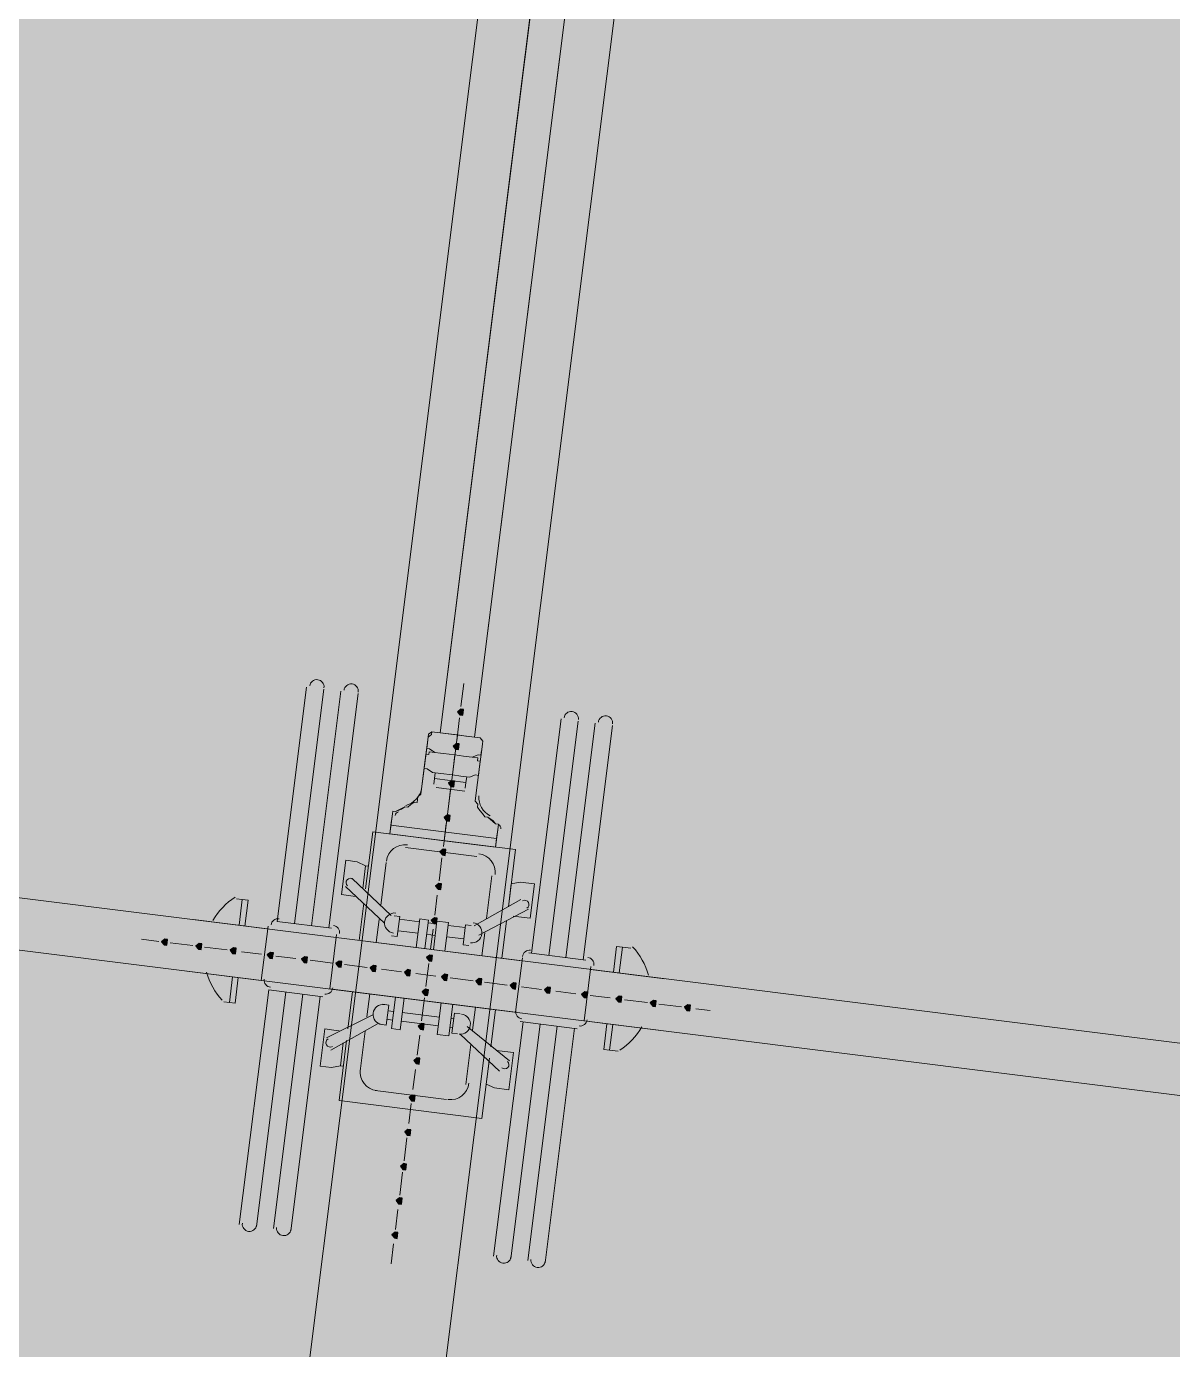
# Model space of a CAD drawing. Header units: metres. Extents: x -4 to 509425, y 7549 to 4732445.
# Drawn here: x 476067.298 to 476070.667, y 4719750.887 to 4719754.776 of the extents above; entities that cross this region are included whole.
import ezdxf

# ---------------------------------------------------------------- set-up
doc = ezdxf.new("R2010")
doc.units = ezdxf.units.M
doc.header["$LTSCALE"] = 0.01
doc.header["$MEASUREMENT"] = 0
doc.layers.get('0').update_dxf_attribs({"lineweight": 0})
doc.layers.add('_SUBESTACIÓN', color=1, linetype='Continuous')
doc.layers.add('SUBESTACION LA VID', color=253, linetype='Continuous')

# ---------------------------------------------------------------- blocks, each defined once
blk = doc.blocks.new('A$Cfff6051d')
at = {"layer": 'SUBESTACION LA VID', "transparency": 33554687}
h = blk.add_hatch(color=256, dxfattribs=at)
h.dxf.hatch_style = 2
h.paths.add_polyline_path([(476068.5813, 4719752.7595), (476068.5824, 4719752.7679), (476068.574, 4719752.7689), (476068.5645, 4719752.7616), (476068.5719, 4719752.7521), (476068.5803, 4719752.7511)])
h = blk.add_hatch(color=256, dxfattribs=at)
h.dxf.hatch_style = 2
h.paths.add_polyline_path([(476068.5687, 4719752.6587), (476068.5697, 4719752.6671), (476068.5613, 4719752.6681), (476068.5519, 4719752.6608), (476068.5592, 4719752.6513), (476068.5676, 4719752.6503)])
h = blk.add_hatch(color=256, dxfattribs=at)
h.dxf.hatch_style = 2
h.paths.add_polyline_path([(476068.555, 4719752.5495), (476068.5561, 4719752.5579), (476068.5477, 4719752.5589), (476068.5382, 4719752.5516), (476068.5455, 4719752.5421), (476068.5539, 4719752.5411)])
h = blk.add_hatch(color=256, dxfattribs=at)
h.dxf.hatch_style = 2
h.paths.add_polyline_path([(476068.5424, 4719752.4486), (476068.5434, 4719752.457), (476068.535, 4719752.4581), (476068.5256, 4719752.4508), (476068.5329, 4719752.4413), (476068.5413, 4719752.4402)])
h = blk.add_hatch(color=256, dxfattribs=at)
h.dxf.hatch_style = 2
h.paths.add_polyline_path([(476068.5297, 4719752.3478), (476068.5308, 4719752.3562), (476068.5224, 4719752.3573), (476068.5129, 4719752.35), (476068.5203, 4719752.3405), (476068.5287, 4719752.3394)])
h = blk.add_hatch(color=256, dxfattribs=at)
h.dxf.hatch_style = 2
h.paths.add_polyline_path([(476068.5171, 4719752.247), (476068.5181, 4719752.2554), (476068.5097, 4719752.2565), (476068.5003, 4719752.2491), (476068.5076, 4719752.2397), (476068.516, 4719752.2386)])
h = blk.add_hatch(color=256, dxfattribs=at)
h.dxf.hatch_style = 2
h.paths.add_polyline_path([(476068.5044, 4719752.1462), (476068.5055, 4719752.1546), (476068.4971, 4719752.1557), (476068.4876, 4719752.1483), (476068.495, 4719752.1389), (476068.5034, 4719752.1378)])
h = blk.add_hatch(color=256, dxfattribs=at)
h.dxf.hatch_style = 2
h.paths.add_polyline_path([(476067.7116, 4719752.0835), (476067.7127, 4719752.0919), (476067.7043, 4719752.093), (476067.6948, 4719752.0856), (476067.7022, 4719752.0762), (476067.7106, 4719752.0751)])
h = blk.add_hatch(color=256, dxfattribs=at)
h.dxf.hatch_style = 2
h.paths.add_polyline_path([(476067.8124, 4719752.0709), (476067.8135, 4719752.0793), (476067.8051, 4719752.0803), (476067.7956, 4719752.073), (476067.803, 4719752.0635), (476067.8114, 4719752.0625)])
h = blk.add_hatch(color=256, dxfattribs=at)
h.dxf.hatch_style = 2
h.paths.add_polyline_path([(476067.9132, 4719752.0582), (476067.9143, 4719752.0666), (476067.9059, 4719752.0677), (476067.8964, 4719752.0604), (476067.9038, 4719752.0509), (476067.9122, 4719752.0498)])
h = blk.add_hatch(color=256, dxfattribs=at)
h.dxf.hatch_style = 2
h.paths.add_polyline_path([(476068.0224, 4719752.0446), (476068.0235, 4719752.053), (476068.0151, 4719752.054), (476068.0056, 4719752.0467), (476068.013, 4719752.0372), (476068.0214, 4719752.0362)])
h = blk.add_hatch(color=256, dxfattribs=at)
h.dxf.hatch_style = 2
h.paths.add_polyline_path([(476068.1232, 4719752.0319), (476068.1243, 4719752.0403), (476068.1159, 4719752.0414), (476068.1064, 4719752.034), (476068.1138, 4719752.0246), (476068.1222, 4719752.0235)])
h = blk.add_hatch(color=256, dxfattribs=at)
h.dxf.hatch_style = 2
h.paths.add_polyline_path([(476068.4908, 4719752.037), (476068.4918, 4719752.0454), (476068.4834, 4719752.0465), (476068.474, 4719752.0391), (476068.4813, 4719752.0297), (476068.4897, 4719752.0286)])
h = blk.add_hatch(color=256, dxfattribs=at)
h.dxf.hatch_style = 2
h.paths.add_polyline_path([(476068.224, 4719752.0193), (476068.2251, 4719752.0277), (476068.2167, 4719752.0287), (476068.2072, 4719752.0214), (476068.2146, 4719752.0119), (476068.223, 4719752.0109)])
h = blk.add_hatch(color=256, dxfattribs=at)
h.dxf.hatch_style = 2
h.paths.add_polyline_path([(476068.3248, 4719752.0066), (476068.3259, 4719752.015), (476068.3175, 4719752.0161), (476068.308, 4719752.0087), (476068.3154, 4719751.9993), (476068.3238, 4719751.9982)])
h = blk.add_hatch(color=256, dxfattribs=at)
h.dxf.hatch_style = 2
h.paths.add_polyline_path([(476068.4256, 4719751.994), (476068.4267, 4719752.0024), (476068.4183, 4719752.0035), (476068.4088, 4719751.9961), (476068.4162, 4719751.9867), (476068.4246, 4719751.9856)])
h = blk.add_hatch(color=256, dxfattribs=at)
h.dxf.hatch_style = 2
h.paths.add_polyline_path([(476068.5348, 4719751.9803), (476068.5359, 4719751.9887), (476068.5275, 4719751.9898), (476068.518, 4719751.9824), (476068.5254, 4719751.973), (476068.5338, 4719751.9719)])
h = blk.add_hatch(color=256, dxfattribs=at)
h.dxf.hatch_style = 2
h.paths.add_polyline_path([(476068.6356, 4719751.9677), (476068.6367, 4719751.9761), (476068.6283, 4719751.9771), (476068.6188, 4719751.9698), (476068.6262, 4719751.9603), (476068.6346, 4719751.9593)])
h = blk.add_hatch(color=256, dxfattribs=at)
h.dxf.hatch_style = 2
h.paths.add_polyline_path([(476068.7365, 4719751.955), (476068.7375, 4719751.9634), (476068.7291, 4719751.9645), (476068.7196, 4719751.9571), (476068.727, 4719751.9477), (476068.7354, 4719751.9466)])
h = blk.add_hatch(color=256, dxfattribs=at)
h.dxf.hatch_style = 2
h.paths.add_polyline_path([(476068.4781, 4719751.9362), (476068.4792, 4719751.9446), (476068.4708, 4719751.9457), (476068.4613, 4719751.9383), (476068.4687, 4719751.9289), (476068.4771, 4719751.9278)])
h = blk.add_hatch(color=256, dxfattribs=at)
h.dxf.hatch_style = 2
h.paths.add_polyline_path([(476068.8373, 4719751.9424), (476068.8383, 4719751.9508), (476068.8299, 4719751.9519), (476068.8205, 4719751.9445), (476068.8278, 4719751.9351), (476068.8362, 4719751.934)])
h = blk.add_hatch(color=256, dxfattribs=at)
h.dxf.hatch_style = 2
h.paths.add_polyline_path([(476068.9465, 4719751.9287), (476068.9475, 4719751.9371), (476068.9391, 4719751.9382), (476068.9297, 4719751.9308), (476068.937, 4719751.9214), (476068.9454, 4719751.9203)])
h = blk.add_hatch(color=256, dxfattribs=at)
h.dxf.hatch_style = 2
h.paths.add_polyline_path([(476069.0473, 4719751.9161), (476069.0483, 4719751.9245), (476069.0399, 4719751.9255), (476069.0305, 4719751.9182), (476069.0378, 4719751.9087), (476069.0462, 4719751.9077)])
h = blk.add_hatch(color=256, dxfattribs=at)
h.dxf.hatch_style = 2
h.paths.add_polyline_path([(476069.1481, 4719751.9034), (476069.1491, 4719751.9118), (476069.1407, 4719751.9129), (476069.1313, 4719751.9055), (476069.1386, 4719751.8961), (476069.147, 4719751.895)])
h = blk.add_hatch(color=256, dxfattribs=at)
h.dxf.hatch_style = 2
h.paths.add_polyline_path([(476069.2489, 4719751.8908), (476069.2499, 4719751.8992), (476069.2415, 4719751.9002), (476069.2321, 4719751.8929), (476069.2394, 4719751.8834), (476069.2478, 4719751.8824)])
h = blk.add_hatch(color=256, dxfattribs=at)
h.dxf.hatch_style = 2
h.paths.add_polyline_path([(476068.4655, 4719751.8354), (476068.4665, 4719751.8438), (476068.4581, 4719751.8449), (476068.4487, 4719751.8375), (476068.456, 4719751.8281), (476068.4644, 4719751.827)])
h = blk.add_hatch(color=256, dxfattribs=at)
h.dxf.hatch_style = 2
h.paths.add_polyline_path([(476068.4528, 4719751.7346), (476068.4539, 4719751.743), (476068.4455, 4719751.7441), (476068.436, 4719751.7367), (476068.4434, 4719751.7273), (476068.4518, 4719751.7262)])
h = blk.add_hatch(color=256, dxfattribs=at)
h.dxf.hatch_style = 2
h.paths.add_polyline_path([(476068.4392, 4719751.6254), (476068.4402, 4719751.6338), (476068.4318, 4719751.6349), (476068.4224, 4719751.6275), (476068.4297, 4719751.6181), (476068.4381, 4719751.617)])
h = blk.add_hatch(color=256, dxfattribs=at)
h.dxf.hatch_style = 2
h.paths.add_polyline_path([(476068.4265, 4719751.5246), (476068.4276, 4719751.533), (476068.4192, 4719751.5341), (476068.4097, 4719751.5267), (476068.4171, 4719751.5173), (476068.4255, 4719751.5162)])
h = blk.add_hatch(color=256, dxfattribs=at)
h.dxf.hatch_style = 2
h.paths.add_polyline_path([(476068.4139, 4719751.4238), (476068.4149, 4719751.4322), (476068.4065, 4719751.4333), (476068.3971, 4719751.4259), (476068.4044, 4719751.4165), (476068.4128, 4719751.4154)])
h = blk.add_hatch(color=256, dxfattribs=at)
h.dxf.hatch_style = 2
h.paths.add_polyline_path([(476068.4012, 4719751.323), (476068.4023, 4719751.3314), (476068.3939, 4719751.3325), (476068.3844, 4719751.3251), (476068.3918, 4719751.3157), (476068.4002, 4719751.3146)])
h = blk.add_hatch(color=256, dxfattribs=at)
h.dxf.hatch_style = 2
h.paths.add_polyline_path([(476068.3886, 4719751.2222), (476068.3897, 4719751.2306), (476068.3813, 4719751.2317), (476068.3718, 4719751.2243), (476068.3792, 4719751.2149), (476068.3876, 4719751.2138)])
at = {"layer": 'SUBESTACION LA VID', "lineweight": 15}
for p, q in [((476072.2069, 4719751.5967), (475976.9555, 4719763.5384)), ((476072.1879, 4719751.4455), (475976.9365, 4719763.3871)), ((476069.682, 4719762.0156), (476068.5141, 4719752.6996)), ((476069.7829, 4719762.003), (476068.6149, 4719752.687)), ((476068.1214, 4719752.8342), (476068.0351, 4719752.1454)), ((476068.0855, 4719752.139), (476068.1718, 4719752.8279)), ((476068.2222, 4719752.8215), (476068.1359, 4719752.1327)), ((476068.5835, 4719752.8445), (476068.575, 4719752.7773)), ((476068.1863, 4719752.1264), (476068.2726, 4719752.8152)), ((476068.5708, 4719752.7437), (476068.5624, 4719752.6765)), ((476068.7827, 4719752.0516), (476068.8691, 4719752.7405)), ((476068.9195, 4719752.7341), (476068.8331, 4719752.0453)), ((476068.8835, 4719752.039), (476068.9699, 4719752.7278)), ((476069.0203, 4719752.7215), (476068.9339, 4719752.0327)), ((476068.4773, 4719752.6786), (476068.47, 4719752.6198)), ((476068.5571, 4719752.6345), (476068.5498, 4719752.5757)), ((476068.6296, 4719752.5998), (476068.637, 4719752.6586)), ((476068.4584, 4719752.5274), (476068.47, 4719752.6198)), ((476068.6296, 4719752.5998), (476068.618, 4719752.5074)), ((476068.4951, 4719752.5484), (476068.4973, 4719752.5652)), ((476068.5035, 4719752.5474), (476068.5035, 4719752.5474)), ((476068.5897, 4719752.5536), (476068.5875, 4719752.5368)), ((476068.5865, 4719752.5284), (476068.5025, 4719752.539)), ((476068.5445, 4719752.5337), (476068.5371, 4719752.4749)), ((476068.3828, 4719752.4687), (476068.4101, 4719752.4823)), ((476068.5319, 4719752.4329), (476068.5234, 4719752.3657)), ((476068.6537, 4719752.4518), (476068.6768, 4719752.4318)), ((476068.2945, 4719752.2408), (476068.3155, 4719752.4088)), ((476068.7355, 4719752.3562), (476068.3155, 4719752.4088)), ((476068.6799, 4719752.3887), (476068.3691, 4719752.4277)), ((476068.6221, 4719752.3363), (476068.4121, 4719752.3626)), ((476068.7145, 4719752.1882), (476068.7355, 4719752.3562)), ((476068.3396, 4719752.1925), (476068.3554, 4719752.3185)), ((476068.5192, 4719752.3321), (476068.5108, 4719752.2649)), ((476068.6504, 4719752.1535), (476068.6662, 4719752.2795)), ((476068.2357, 4719752.2482), (476068.3501, 4719752.14)), ((476068.2556, 4719752.2713), (476068.37, 4719752.1631)), ((476067.9154, 4719752.2116), (476067.9322, 4719752.2095)), ((476068.2755, 4719752.0896), (476068.2892, 4719752.1988)), ((476068.5055, 4719752.2229), (476068.4982, 4719752.1641)), ((476068.7512, 4719752.2092), (476068.6137, 4719752.1325)), ((476068.7733, 4719752.1808), (476068.6273, 4719752.1052)), ((476068.0067, 4719752.1233), (476067.7883, 4719752.1507)), ((476067.9877, 4719751.9721), (476068.0078, 4719752.1317)), ((476068.1947, 4719752.1254), (476068.0351, 4719752.1454)), ((476068.3259, 4719752.0833), (476068.3343, 4719752.1505)), ((476068.453, 4719752.1442), (476068.3942, 4719752.1515)), ((476068.4435, 4719752.0686), (476068.454, 4719752.1526)), ((476068.4792, 4719752.1494), (476068.454, 4719752.1526)), ((476068.4687, 4719752.0654), (476068.4792, 4719752.1494)), ((476068.5034, 4719752.1378), (476068.4782, 4719752.141)), ((476068.4929, 4719752.1221), (476068.4855, 4719752.0633)), ((476068.4939, 4719752.0622), (476068.5044, 4719752.1462)), ((476068.538, 4719752.142), (476068.5044, 4719752.1462)), ((476068.5275, 4719752.058), (476068.538, 4719752.142)), ((476068.5874, 4719752.1273), (476068.537, 4719752.1336)), ((476068.6053, 4719752.1336), (476068.5885, 4719752.1357)), ((476068.6955, 4719752.037), (476068.7092, 4719752.1462)), ((476067.6864, 4719752.0867), (476067.636, 4719752.093)), ((476067.7872, 4719752.074), (476067.72, 4719752.0825)), ((476068.2094, 4719752.1064), (476068.1894, 4719751.9468)), ((476068.7543, 4719752.0296), (476068.2083, 4719752.098)), ((476068.4488, 4719752.1106), (476068.39, 4719752.1179)), ((476068.4992, 4719752.1042), (476068.474, 4719752.1074)), ((476068.5832, 4719752.0937), (476068.5328, 4719752.1)), ((476068.6367, 4719752.0443), (476068.6452, 4719752.1115)), ((476067.888, 4719752.0614), (476067.8208, 4719752.0698)), ((476067.9888, 4719752.0488), (476067.93, 4719752.0561)), ((476068.0896, 4719752.0361), (476068.0308, 4719752.0435)), ((476068.7743, 4719752.0527), (476068.9423, 4719752.0316)), ((476069.0746, 4719752.0662), (476069.0494, 4719752.0694)), ((476068.1988, 4719752.0224), (476068.1316, 4719752.0309)), ((476068.2996, 4719752.0098), (476068.2324, 4719752.0182)), ((476068.4004, 4719751.9972), (476068.3416, 4719752.0045)), ((476068.4803, 4719752.0213), (476068.4718, 4719751.9541)), ((476068.937, 4719751.8531), (476068.957, 4719752.0127)), ((476068.9559, 4719752.0043), (476069.1744, 4719751.9769)), ((476067.9877, 4719751.9721), (476067.7693, 4719751.9995)), ((476067.9111, 4719751.9049), (476067.9205, 4719751.9805)), ((476068.5012, 4719751.9845), (476068.4424, 4719751.9919)), ((476068.6104, 4719751.9708), (476068.5432, 4719751.9793)), ((476068.7112, 4719751.9582), (476068.644, 4719751.9666)), ((476067.9234, 4719751.2549), (476068.0098, 4719751.9438)), ((476068.0602, 4719751.9374), (476067.9738, 4719751.2486)), ((476068.1694, 4719751.9237), (476068.0098, 4719751.9438)), ((476068.0242, 4719751.2423), (476068.1106, 4719751.9311)), ((476068.161, 4719751.9248), (476068.0746, 4719751.236)), ((476068.2429, 4719751.8292), (476068.2566, 4719751.9384)), ((476068.2985, 4719751.8649), (476068.307, 4719751.9321)), ((476068.8121, 4719751.9456), (476068.7533, 4719751.9529)), ((476068.9129, 4719751.9329), (476068.8541, 4719751.9403)), ((476069.0137, 4719751.9203), (476068.9549, 4719751.9277)), ((476067.8943, 4719751.907), (476067.8775, 4719751.9091)), ((476068.3826, 4719751.9226), (476068.371, 4719751.8302)), ((476068.4078, 4719751.9195), (476068.3962, 4719751.827)), ((476068.4676, 4719751.9205), (476068.4592, 4719751.8533)), ((476068.517, 4719751.9058), (476068.5054, 4719751.8134)), ((476068.5506, 4719751.9016), (476068.539, 4719751.8091)), ((476068.6093, 4719751.8259), (476068.6178, 4719751.8931)), ((476068.6629, 4719751.7765), (476068.6766, 4719751.8858)), ((476069.1229, 4719751.9066), (476069.0557, 4719751.915)), ((476069.2237, 4719751.894), (476069.1565, 4719751.9024)), ((476069.3077, 4719751.8834), (476069.2657, 4719751.8887)), ((476068.1798, 4719751.803), (476068.3164, 4719751.8712)), ((476068.3741, 4719751.8554), (476068.3573, 4719751.8575)), ((476068.3773, 4719751.8806), (476068.3605, 4719751.8827)), ((476068.5085, 4719751.8386), (476068.3993, 4719751.8523)), ((476068.5117, 4719751.8638), (476068.4025, 4719751.8775)), ((476068.5537, 4719751.8585), (476068.5453, 4719751.8596)), ((476068.7574, 4719751.85), (476068.6711, 4719751.1612)), ((476068.749, 4719751.8511), (476068.917, 4719751.83)), ((476068.937, 4719751.8531), (476069.1554, 4719751.8257)), ((476068.1924, 4719751.7673), (476068.33, 4719751.8439)), ((476068.2785, 4719751.7053), (476068.2933, 4719751.8229)), ((476068.3962, 4719751.827), (476068.371, 4719751.8302)), ((476068.4539, 4719751.8113), (476068.4466, 4719751.7525)), ((476068.539, 4719751.8091), (476068.5054, 4719751.8134)), ((476068.5505, 4719751.8333), (476068.5421, 4719751.8344)), ((476068.5652, 4719751.8144), (476068.5484, 4719751.8165)), ((476068.6881, 4719751.7051), (476068.5736, 4719751.8133)), ((476068.7175, 4719751.7356), (476068.5936, 4719751.8364)), ((476068.7215, 4719751.1549), (476068.8078, 4719751.8437)), ((476068.8582, 4719751.8374), (476068.7719, 4719751.1486)), ((476068.8223, 4719751.1422), (476068.9086, 4719751.8311)), ((476068.9947, 4719751.7691), (476069.0042, 4719751.8447)), ((476068.2165, 4719751.6192), (476068.2386, 4719751.7956)), ((476068.5893, 4719751.6663), (476068.6041, 4719751.7839)), ((476068.6365, 4719751.5665), (476068.6587, 4719751.7429)), ((476069.0115, 4719751.767), (476069.0367, 4719751.7638)), ((476068.4413, 4719751.7105), (476068.4339, 4719751.6517)), ((476068.6365, 4719751.5665), (476068.2165, 4719751.6192)), ((476068.5326, 4719751.6222), (476068.3226, 4719751.6486)), ((476068.4286, 4719751.6097), (476068.4213, 4719751.5509)), ((476068.416, 4719751.5089), (476068.4076, 4719751.4417)), ((476068.4034, 4719751.4081), (476068.3949, 4719751.3409)), ((476068.3897, 4719751.2989), (476068.3823, 4719751.2401)), ((476068.377, 4719751.1981), (476068.3697, 4719751.1393))]:
    blk.add_line(p, q, dxfattribs=at)
for points in [[(476070.2133, 4719767.478), (476069.9721, 4719765.5543), (476065.5889, 4719730.5921)], [(476065.9837, 4719730.5426), (476070.3669, 4719765.5048), (476070.6081, 4719767.4285)], [(476072.1879, 4719751.4455), (476072.2069, 4719751.5967), (475976.9555, 4719763.5384), (475976.9365, 4719763.3871), (476072.1879, 4719751.4455)], [(476069.682, 4719762.0156), (476069.7829, 4719762.003), (476068.6149, 4719752.687), (476068.5141, 4719752.6996), (476069.682, 4719762.0156)], [(476068.3733, 4719752.4613), (476068.3659, 4719752.4025), (476068.5255, 4719752.3825), (476068.5645, 4719752.6933), (476068.5309, 4719752.6975), (476068.5141, 4719752.6996), (476068.5057, 4719752.7007), (476068.4973, 4719752.7017), (476068.4889, 4719752.7028), (476068.4879, 4719752.6944), (476068.4784, 4719752.687), (476068.4773, 4719752.6786), (476068.4763, 4719752.6702), (476068.47, 4719752.6198), (476068.4584, 4719752.5274), (476068.4573, 4719752.519), (476068.4479, 4719752.5117), (476068.4468, 4719752.5033), (476068.4458, 4719752.4949), (476068.4374, 4719752.4959), (476068.4279, 4719752.4886), (476068.4185, 4719752.4813), (476068.4101, 4719752.4823), (476068.4006, 4719752.475), (476068.3828, 4719752.4687), (476068.3744, 4719752.4697), (476068.3733, 4719752.4613)], [(476068.4773, 4719752.6786), (476068.4763, 4719752.6702), (476068.4752, 4719752.6618), (476068.4742, 4719752.6534), (476068.4826, 4719752.6524), (476068.4983, 4719752.6419), (476068.5151, 4719752.6398), (476068.5235, 4719752.6387), (476068.5571, 4719752.6345), (476068.5823, 4719752.6314), (476068.5907, 4719752.6303), (476068.6075, 4719752.6282), (476068.6254, 4719752.6345), (476068.6338, 4719752.6334), (476068.6348, 4719752.6418), (476068.6359, 4719752.6502), (476068.637, 4719752.6586), (476068.638, 4719752.667), (476068.6391, 4719752.6754), (476068.6317, 4719752.6849), (476068.6149, 4719752.687), (476068.5981, 4719752.6891), (476068.5897, 4719752.6902), (476068.5645, 4719752.6933), (476068.5309, 4719752.6975), (476068.5225, 4719752.6986), (476068.5057, 4719752.7007), (476068.4889, 4719752.7028), (476068.4795, 4719752.6954), (476068.4784, 4719752.687), (476068.4773, 4719752.6786)], [(476068.6841, 4719752.4223), (476068.6767, 4719752.3635), (476068.5255, 4719752.3825), (476068.5645, 4719752.6933), (476068.5897, 4719752.6902), (476068.5981, 4719752.6891), (476068.6065, 4719752.6881), (476068.6149, 4719752.687), (476068.6233, 4719752.6859), (476068.6317, 4719752.6849), (476068.6391, 4719752.6754), (476068.638, 4719752.667), (476068.637, 4719752.6586), (476068.6359, 4719752.6502), (476068.6296, 4719752.5998), (476068.618, 4719752.5074), (476068.6169, 4719752.499), (476068.6243, 4719752.4896), (476068.6232, 4719752.4812), (476068.6306, 4719752.4717), (476068.6379, 4719752.4623), (476068.6453, 4719752.4528), (476068.6537, 4719752.4518), (476068.6694, 4719752.4413), (476068.6768, 4719752.4318), (476068.6852, 4719752.4307), (476068.6841, 4719752.4223)], [(476068.5498, 4719752.5757), (476068.575, 4719752.5726), (476068.5834, 4719752.5715), (476068.6002, 4719752.5694), (476068.618, 4719752.5757), (476068.6264, 4719752.5746), (476068.6275, 4719752.583), (476068.6285, 4719752.5914), (476068.6296, 4719752.5998), (476068.6306, 4719752.6082), (476068.6317, 4719752.6166), (476068.6233, 4719752.6177), (476068.6243, 4719752.6261), (476068.6075, 4719752.6282), (476068.5907, 4719752.6303), (476068.5823, 4719752.6314), (476068.5571, 4719752.6345), (476068.5235, 4719752.6387), (476068.5151, 4719752.6398), (476068.4983, 4719752.6419), (476068.4815, 4719752.644), (476068.4805, 4719752.6356), (476068.4721, 4719752.6366), (476068.471, 4719752.6282), (476068.47, 4719752.6198), (476068.4689, 4719752.6114), (476068.4679, 4719752.603), (476068.4668, 4719752.5946), (476068.4752, 4719752.5936), (476068.491, 4719752.5831), (476068.5078, 4719752.581), (476068.5162, 4719752.5799), (476068.5498, 4719752.5757)], [(476068.5918, 4719752.5704), (476068.5897, 4719752.5536), (476068.4973, 4719752.5652), (476068.4994, 4719752.582)], [(476068.6841, 4719752.4223), (476068.6799, 4719752.3887), (476068.6767, 4719752.3635), (476068.3659, 4719752.4025), (476068.3691, 4719752.4277), (476068.3733, 4719752.4613)], [(476068.2241, 4719752.224), (476068.2367, 4719752.3249), (476068.2703, 4719752.3206), (476068.2945, 4719752.3091)], [(476068.3029, 4719752.308), (476068.2945, 4719752.3091), (476068.2861, 4719752.2419)], [(476068.7281, 4719752.1609), (476068.7365, 4719752.1598), (476068.7785, 4719752.1545), (476068.7912, 4719752.2553), (476068.7492, 4719752.2606), (476068.7229, 4719752.2554), (476068.7145, 4719752.1882)], [(476067.9395, 4719752.1317), (476067.949, 4719752.2073), (476067.9322, 4719752.2095), (476067.9227, 4719752.1339)], [(476068.2241, 4719752.224), (476068.2577, 4719752.2198), (476068.2661, 4719752.2188)], [(476068.3711, 4719752.1032), (476068.3879, 4719752.1011), (476068.3952, 4719752.1599), (476068.3784, 4719752.162)], [(476068.5979, 4719752.0748), (476068.5811, 4719752.0769), (476068.5885, 4719752.1357)], [(476069.0231, 4719751.9959), (476069.0326, 4719752.0715), (476069.0494, 4719752.0694), (476069.0399, 4719751.9938)], [(476068.7554, 4719752.038), (476068.7354, 4719751.8784), (476068.1894, 4719751.9468)], [(476067.9037, 4719751.9826), (476067.8943, 4719751.907), (476067.9111, 4719751.9049)], [(476068.3458, 4719751.9016), (476068.3626, 4719751.8995), (476068.3552, 4719751.8407), (476068.3384, 4719751.8428)], [(476068.5726, 4719751.8732), (476068.5558, 4719751.8753), (476068.5484, 4719751.8165)], [(476068.1746, 4719751.8292), (476068.1609, 4719751.72), (476068.1945, 4719751.7158), (476068.2208, 4719751.7211)], [(476068.1746, 4719751.8292), (476068.2082, 4719751.825), (476068.2166, 4719751.824)], [(476069.021, 4719751.8426), (476069.0115, 4719751.767), (476068.9947, 4719751.7691)], [(476068.2292, 4719751.72), (476068.2208, 4719751.7211), (476068.2292, 4719751.7883)], [(476068.6786, 4719751.766), (476068.687, 4719751.765), (476068.729, 4719751.7597), (476068.7153, 4719751.6505), (476068.6733, 4719751.6558), (476068.6492, 4719751.6673), (476068.6576, 4719751.7345)]]:
    blk.add_lwpolyline(points, dxfattribs=at)
at = {"layer": 'SUBESTACION LA VID'}
for points in [[(476068.5813, 4719752.7595), (476068.5824, 4719752.7679), (476068.574, 4719752.7689), (476068.5645, 4719752.7616), (476068.5719, 4719752.7521), (476068.5803, 4719752.7511)], [(476068.5687, 4719752.6587), (476068.5697, 4719752.6671), (476068.5613, 4719752.6681), (476068.5519, 4719752.6608), (476068.5592, 4719752.6513), (476068.5676, 4719752.6503)], [(476068.555, 4719752.5495), (476068.5561, 4719752.5579), (476068.5477, 4719752.5589), (476068.5382, 4719752.5516), (476068.5455, 4719752.5421), (476068.5539, 4719752.5411)], [(476068.5424, 4719752.4486), (476068.5434, 4719752.457), (476068.535, 4719752.4581), (476068.5256, 4719752.4508), (476068.5329, 4719752.4413), (476068.5413, 4719752.4402)], [(476068.5297, 4719752.3478), (476068.5308, 4719752.3562), (476068.5224, 4719752.3573), (476068.5129, 4719752.35), (476068.5203, 4719752.3405), (476068.5287, 4719752.3394)], [(476068.5171, 4719752.247), (476068.5181, 4719752.2554), (476068.5097, 4719752.2565), (476068.5003, 4719752.2491), (476068.5076, 4719752.2397), (476068.516, 4719752.2386)], [(476068.5044, 4719752.1462), (476068.5055, 4719752.1546), (476068.4971, 4719752.1557), (476068.4876, 4719752.1483), (476068.495, 4719752.1389), (476068.5034, 4719752.1378)], [(476067.7116, 4719752.0835), (476067.7127, 4719752.0919), (476067.7043, 4719752.093), (476067.6948, 4719752.0856), (476067.7022, 4719752.0762), (476067.7106, 4719752.0751)], [(476067.8124, 4719752.0709), (476067.8135, 4719752.0793), (476067.8051, 4719752.0803), (476067.7956, 4719752.073), (476067.803, 4719752.0635), (476067.8114, 4719752.0625)], [(476067.9132, 4719752.0582), (476067.9143, 4719752.0666), (476067.9059, 4719752.0677), (476067.8964, 4719752.0604), (476067.9038, 4719752.0509), (476067.9122, 4719752.0498)], [(476068.0224, 4719752.0446), (476068.0235, 4719752.053), (476068.0151, 4719752.054), (476068.0056, 4719752.0467), (476068.013, 4719752.0372), (476068.0214, 4719752.0362)], [(476068.1232, 4719752.0319), (476068.1243, 4719752.0403), (476068.1159, 4719752.0414), (476068.1064, 4719752.034), (476068.1138, 4719752.0246), (476068.1222, 4719752.0235)], [(476068.4908, 4719752.037), (476068.4918, 4719752.0454), (476068.4834, 4719752.0465), (476068.474, 4719752.0391), (476068.4813, 4719752.0297), (476068.4897, 4719752.0286)], [(476068.224, 4719752.0193), (476068.2251, 4719752.0277), (476068.2167, 4719752.0287), (476068.2072, 4719752.0214), (476068.2146, 4719752.0119), (476068.223, 4719752.0109)], [(476068.3248, 4719752.0066), (476068.3259, 4719752.015), (476068.3175, 4719752.0161), (476068.308, 4719752.0087), (476068.3154, 4719751.9993), (476068.3238, 4719751.9982)], [(476068.4256, 4719751.994), (476068.4267, 4719752.0024), (476068.4183, 4719752.0035), (476068.4088, 4719751.9961), (476068.4162, 4719751.9867), (476068.4246, 4719751.9856)], [(476068.5348, 4719751.9803), (476068.5359, 4719751.9887), (476068.5275, 4719751.9898), (476068.518, 4719751.9824), (476068.5254, 4719751.973), (476068.5338, 4719751.9719)], [(476068.6356, 4719751.9677), (476068.6367, 4719751.9761), (476068.6283, 4719751.9771), (476068.6188, 4719751.9698), (476068.6262, 4719751.9603), (476068.6346, 4719751.9593)], [(476068.7365, 4719751.955), (476068.7375, 4719751.9634), (476068.7291, 4719751.9645), (476068.7196, 4719751.9571), (476068.727, 4719751.9477), (476068.7354, 4719751.9466)], [(476068.4781, 4719751.9362), (476068.4792, 4719751.9446), (476068.4708, 4719751.9457), (476068.4613, 4719751.9383), (476068.4687, 4719751.9289), (476068.4771, 4719751.9278)], [(476068.8373, 4719751.9424), (476068.8383, 4719751.9508), (476068.8299, 4719751.9519), (476068.8205, 4719751.9445), (476068.8278, 4719751.9351), (476068.8362, 4719751.934)], [(476068.9465, 4719751.9287), (476068.9475, 4719751.9371), (476068.9391, 4719751.9382), (476068.9297, 4719751.9308), (476068.937, 4719751.9214), (476068.9454, 4719751.9203)], [(476069.0473, 4719751.9161), (476069.0483, 4719751.9245), (476069.0399, 4719751.9255), (476069.0305, 4719751.9182), (476069.0378, 4719751.9087), (476069.0462, 4719751.9077)], [(476069.1481, 4719751.9034), (476069.1491, 4719751.9118), (476069.1407, 4719751.9129), (476069.1313, 4719751.9055), (476069.1386, 4719751.8961), (476069.147, 4719751.895)], [(476069.2489, 4719751.8908), (476069.2499, 4719751.8992), (476069.2415, 4719751.9002), (476069.2321, 4719751.8929), (476069.2394, 4719751.8834), (476069.2478, 4719751.8824)], [(476068.4655, 4719751.8354), (476068.4665, 4719751.8438), (476068.4581, 4719751.8449), (476068.4487, 4719751.8375), (476068.456, 4719751.8281), (476068.4644, 4719751.827)], [(476068.4528, 4719751.7346), (476068.4539, 4719751.743), (476068.4455, 4719751.7441), (476068.436, 4719751.7367), (476068.4434, 4719751.7273), (476068.4518, 4719751.7262)], [(476068.4392, 4719751.6254), (476068.4402, 4719751.6338), (476068.4318, 4719751.6349), (476068.4224, 4719751.6275), (476068.4297, 4719751.6181), (476068.4381, 4719751.617)], [(476068.4265, 4719751.5246), (476068.4276, 4719751.533), (476068.4192, 4719751.5341), (476068.4097, 4719751.5267), (476068.4171, 4719751.5173), (476068.4255, 4719751.5162)], [(476068.4139, 4719751.4238), (476068.4149, 4719751.4322), (476068.4065, 4719751.4333), (476068.3971, 4719751.4259), (476068.4044, 4719751.4165), (476068.4128, 4719751.4154)], [(476068.4012, 4719751.323), (476068.4023, 4719751.3314), (476068.3939, 4719751.3325), (476068.3844, 4719751.3251), (476068.3918, 4719751.3157), (476068.4002, 4719751.3146)], [(476068.3886, 4719751.2222), (476068.3897, 4719751.2306), (476068.3813, 4719751.2317), (476068.3718, 4719751.2243), (476068.3792, 4719751.2149), (476068.3876, 4719751.2138)]]:
    blk.add_lwpolyline(points, close=True, dxfattribs=at)
at = {"layer": 'SUBESTACION LA VID', "lineweight": 0}
for points in [[(476068.5813, 4719752.7595), (476068.5824, 4719752.7679), (476068.574, 4719752.7689), (476068.5645, 4719752.7616), (476068.5719, 4719752.7521), (476068.5803, 4719752.7511)], [(476068.5687, 4719752.6587), (476068.5697, 4719752.6671), (476068.5613, 4719752.6681), (476068.5519, 4719752.6608), (476068.5592, 4719752.6513), (476068.5676, 4719752.6503)], [(476068.555, 4719752.5495), (476068.5561, 4719752.5579), (476068.5477, 4719752.5589), (476068.5382, 4719752.5516), (476068.5455, 4719752.5421), (476068.5539, 4719752.5411)], [(476068.5424, 4719752.4486), (476068.5434, 4719752.457), (476068.535, 4719752.4581), (476068.5256, 4719752.4508), (476068.5329, 4719752.4413), (476068.5413, 4719752.4402)], [(476068.5297, 4719752.3478), (476068.5308, 4719752.3562), (476068.5224, 4719752.3573), (476068.5129, 4719752.35), (476068.5203, 4719752.3405), (476068.5287, 4719752.3394)], [(476068.5171, 4719752.247), (476068.5181, 4719752.2554), (476068.5097, 4719752.2565), (476068.5003, 4719752.2491), (476068.5076, 4719752.2397), (476068.516, 4719752.2386)], [(476068.5044, 4719752.1462), (476068.5055, 4719752.1546), (476068.4971, 4719752.1557), (476068.4876, 4719752.1483), (476068.495, 4719752.1389), (476068.5034, 4719752.1378)], [(476067.7116, 4719752.0835), (476067.7127, 4719752.0919), (476067.7043, 4719752.093), (476067.6948, 4719752.0856), (476067.7022, 4719752.0762), (476067.7106, 4719752.0751)], [(476067.8124, 4719752.0709), (476067.8135, 4719752.0793), (476067.8051, 4719752.0803), (476067.7956, 4719752.073), (476067.803, 4719752.0635), (476067.8114, 4719752.0625)], [(476067.9132, 4719752.0582), (476067.9143, 4719752.0666), (476067.9059, 4719752.0677), (476067.8964, 4719752.0604), (476067.9038, 4719752.0509), (476067.9122, 4719752.0498)], [(476068.0224, 4719752.0446), (476068.0235, 4719752.053), (476068.0151, 4719752.054), (476068.0056, 4719752.0467), (476068.013, 4719752.0372), (476068.0214, 4719752.0362)], [(476068.1232, 4719752.0319), (476068.1243, 4719752.0403), (476068.1159, 4719752.0414), (476068.1064, 4719752.034), (476068.1138, 4719752.0246), (476068.1222, 4719752.0235)], [(476068.4908, 4719752.037), (476068.4918, 4719752.0454), (476068.4834, 4719752.0465), (476068.474, 4719752.0391), (476068.4813, 4719752.0297), (476068.4897, 4719752.0286)], [(476068.224, 4719752.0193), (476068.2251, 4719752.0277), (476068.2167, 4719752.0287), (476068.2072, 4719752.0214), (476068.2146, 4719752.0119), (476068.223, 4719752.0109)], [(476068.3248, 4719752.0066), (476068.3259, 4719752.015), (476068.3175, 4719752.0161), (476068.308, 4719752.0087), (476068.3154, 4719751.9993), (476068.3238, 4719751.9982)], [(476068.4256, 4719751.994), (476068.4267, 4719752.0024), (476068.4183, 4719752.0035), (476068.4088, 4719751.9961), (476068.4162, 4719751.9867), (476068.4246, 4719751.9856)], [(476068.5348, 4719751.9803), (476068.5359, 4719751.9887), (476068.5275, 4719751.9898), (476068.518, 4719751.9824), (476068.5254, 4719751.973), (476068.5338, 4719751.9719)], [(476068.6356, 4719751.9677), (476068.6367, 4719751.9761), (476068.6283, 4719751.9771), (476068.6188, 4719751.9698), (476068.6262, 4719751.9603), (476068.6346, 4719751.9593)], [(476068.7365, 4719751.955), (476068.7375, 4719751.9634), (476068.7291, 4719751.9645), (476068.7196, 4719751.9571), (476068.727, 4719751.9477), (476068.7354, 4719751.9466)], [(476068.4781, 4719751.9362), (476068.4792, 4719751.9446), (476068.4708, 4719751.9457), (476068.4613, 4719751.9383), (476068.4687, 4719751.9289), (476068.4771, 4719751.9278)], [(476068.8373, 4719751.9424), (476068.8383, 4719751.9508), (476068.8299, 4719751.9519), (476068.8205, 4719751.9445), (476068.8278, 4719751.9351), (476068.8362, 4719751.934)], [(476068.9465, 4719751.9287), (476068.9475, 4719751.9371), (476068.9391, 4719751.9382), (476068.9297, 4719751.9308), (476068.937, 4719751.9214), (476068.9454, 4719751.9203)], [(476069.0473, 4719751.9161), (476069.0483, 4719751.9245), (476069.0399, 4719751.9255), (476069.0305, 4719751.9182), (476069.0378, 4719751.9087), (476069.0462, 4719751.9077)], [(476069.1481, 4719751.9034), (476069.1491, 4719751.9118), (476069.1407, 4719751.9129), (476069.1313, 4719751.9055), (476069.1386, 4719751.8961), (476069.147, 4719751.895)], [(476069.2489, 4719751.8908), (476069.2499, 4719751.8992), (476069.2415, 4719751.9002), (476069.2321, 4719751.8929), (476069.2394, 4719751.8834), (476069.2478, 4719751.8824)], [(476068.4655, 4719751.8354), (476068.4665, 4719751.8438), (476068.4581, 4719751.8449), (476068.4487, 4719751.8375), (476068.456, 4719751.8281), (476068.4644, 4719751.827)], [(476068.4528, 4719751.7346), (476068.4539, 4719751.743), (476068.4455, 4719751.7441), (476068.436, 4719751.7367), (476068.4434, 4719751.7273), (476068.4518, 4719751.7262)], [(476068.4392, 4719751.6254), (476068.4402, 4719751.6338), (476068.4318, 4719751.6349), (476068.4224, 4719751.6275), (476068.4297, 4719751.6181), (476068.4381, 4719751.617)], [(476068.4265, 4719751.5246), (476068.4276, 4719751.533), (476068.4192, 4719751.5341), (476068.4097, 4719751.5267), (476068.4171, 4719751.5173), (476068.4255, 4719751.5162)], [(476068.4139, 4719751.4238), (476068.4149, 4719751.4322), (476068.4065, 4719751.4333), (476068.3971, 4719751.4259), (476068.4044, 4719751.4165), (476068.4128, 4719751.4154)], [(476068.4012, 4719751.323), (476068.4023, 4719751.3314), (476068.3939, 4719751.3325), (476068.3844, 4719751.3251), (476068.3918, 4719751.3157), (476068.4002, 4719751.3146)], [(476068.3886, 4719751.2222), (476068.3897, 4719751.2306), (476068.3813, 4719751.2317), (476068.3718, 4719751.2243), (476068.3792, 4719751.2149), (476068.3876, 4719751.2138)]]:
    blk.add_lwpolyline(points, close=True, dxfattribs=at)
blk.add_lwpolyline([(476068.4584, 4719752.5274), (476068.4763, 4719752.6702), (476068.4773, 4719752.6786), (476068.4584, 4719752.5274), (476068.4784, 4719752.687)], dxfattribs=at)
at = {"layer": 'SUBESTACION LA VID', "lineweight": 15}
for points in [[(476068.1723, 4719752.8321), (476068.1738, 4719752.8437), (476068.1656, 4719752.8543), (476068.154, 4719752.8557), (476068.1424, 4719752.8572), (476068.1318, 4719752.8489), (476068.1303, 4719752.8373)], [(476068.2732, 4719752.8194), (476068.2746, 4719752.831), (476068.2664, 4719752.8416), (476068.2548, 4719752.8431), (476068.2432, 4719752.8445), (476068.2326, 4719752.8363), (476068.2312, 4719752.8247)], [(476068.92, 4719752.7383), (476068.9214, 4719752.7499), (476068.9132, 4719752.7605), (476068.9016, 4719752.762), (476068.89, 4719752.7634), (476068.8794, 4719752.7552), (476068.878, 4719752.7436)], [(476069.0208, 4719752.7257), (476069.0222, 4719752.7373), (476069.014, 4719752.7479), (476069.0024, 4719752.7493), (476068.9908, 4719752.7508), (476068.9802, 4719752.7426), (476068.9788, 4719752.731)], [(476068.2584, 4719752.2686), (476068.2532, 4719752.2733), (476068.2452, 4719752.273), (476068.2405, 4719752.2678), (476068.2357, 4719752.2626), (476068.2361, 4719752.2546), (476068.2413, 4719752.2498)], [(476068.7683, 4719752.1838), (476068.7744, 4719752.1871), (476068.7768, 4719752.1948), (476068.7735, 4719752.201), (476068.7701, 4719752.2072), (476068.7625, 4719752.2095), (476068.7563, 4719752.2062)], [(476068.3837, 4719752.1699), (476068.3675, 4719752.1719), (476068.3527, 4719752.1604), (476068.3506, 4719752.1442), (476068.3486, 4719752.128), (476068.3601, 4719752.1131), (476068.3763, 4719752.1111)], [(476068.6031, 4719752.0827), (476068.6194, 4719752.0806), (476068.6342, 4719752.0922), (476068.6362, 4719752.1084), (476068.6383, 4719752.1246), (476068.6267, 4719752.1394), (476068.6105, 4719752.1415)], [(476068.35, 4719751.9011), (476068.3338, 4719751.9031), (476068.319, 4719751.8916), (476068.3169, 4719751.8754), (476068.3149, 4719751.8591), (476068.3264, 4719751.8443), (476068.3426, 4719751.8423)], [(476068.5694, 4719751.8139), (476068.5857, 4719751.8118), (476068.6005, 4719751.8233), (476068.6025, 4719751.8396), (476068.6046, 4719751.8558), (476068.593, 4719751.8706), (476068.5768, 4719751.8727)], [(476068.1849, 4719751.8), (476068.1787, 4719751.7967), (476068.1764, 4719751.789), (476068.1797, 4719751.7828), (476068.183, 4719751.7766), (476068.1907, 4719751.7743), (476068.1969, 4719751.7776)], [(476068.6947, 4719751.7152), (476068.6999, 4719751.7104), (476068.7079, 4719751.7108), (476068.7127, 4719751.716), (476068.7174, 4719751.7212), (476068.717, 4719751.7292), (476068.7119, 4719751.7339)], [(476067.9324, 4719751.2581), (476067.9309, 4719751.2465), (476067.9391, 4719751.2359), (476067.9507, 4719751.2344), (476067.9623, 4719751.233), (476067.9729, 4719751.2412), (476067.9744, 4719751.2528)], [(476068.0332, 4719751.2454), (476068.0317, 4719751.2338), (476068.0399, 4719751.2233), (476068.0515, 4719751.2218), (476068.0631, 4719751.2203), (476068.0737, 4719751.2286), (476068.0752, 4719751.2402)], [(476068.68, 4719751.1643), (476068.6785, 4719751.1527), (476068.6868, 4719751.1422), (476068.6983, 4719751.1407), (476068.7099, 4719751.1393), (476068.7205, 4719751.1475), (476068.722, 4719751.1591)], [(476068.7808, 4719751.1517), (476068.7793, 4719751.1401), (476068.7876, 4719751.1295), (476068.7992, 4719751.1281), (476068.8107, 4719751.1266), (476068.8213, 4719751.1348), (476068.8228, 4719751.1464)]]:
    blk.add_open_spline(points, degree=3, knots=[0, 0, 0, 0, 1, 1, 1, 2, 2, 2, 2], dxfattribs=at)
for points in [[(476068.4127, 4719752.4864), (476068.4362, 4719752.4925), (476068.4542, 4719752.5113), (476068.4591, 4719752.535)], [(476068.6275, 4719752.5139), (476068.6265, 4719752.4897), (476068.6392, 4719752.467), (476068.6605, 4719752.4554)], [(476068.3912, 4719752.4669), (476068.386, 4719752.4659), (476068.382, 4719752.4617), (476068.3812, 4719752.4564)], [(476068.692, 4719752.4175), (476068.6925, 4719752.4228), (476068.6897, 4719752.4278), (476068.6849, 4719752.4301)], [(476068.4174, 4719752.3705), (476068.3872, 4719752.3742), (476068.3597, 4719752.3529), (476068.3559, 4719752.3227)], [(476068.6751, 4719752.2827), (476068.6789, 4719752.3128), (476068.6575, 4719752.3404), (476068.6274, 4719752.3441)], [(476067.9115, 4719752.2169), (476067.8844, 4719752.1995), (476067.862, 4719752.1759), (476067.846, 4719752.148)], [(476068.0403, 4719752.1532), (476068.0287, 4719752.1547), (476068.0181, 4719752.1465), (476068.0167, 4719752.1349)], [(476068.2183, 4719752.1096), (476068.2197, 4719752.1212), (476068.2115, 4719752.1318), (476068.1999, 4719752.1332)], [(476068.7795, 4719752.0606), (476068.7679, 4719752.062), (476068.7574, 4719752.0538), (476068.7559, 4719752.0422)], [(476069.1261, 4719751.9875), (476069.1176, 4719752.0185), (476069.1016, 4719752.0469), (476069.0797, 4719752.0704)], [(476068.9659, 4719752.0159), (476068.9674, 4719752.0275), (476068.9591, 4719752.038), (476068.9476, 4719752.0395)], [(476067.827, 4719751.9963), (476067.8356, 4719751.9653), (476067.8515, 4719751.9368), (476067.8734, 4719751.9134)], [(476067.9967, 4719751.9753), (476067.9952, 4719751.9637), (476068.0034, 4719751.9531), (476068.015, 4719751.9516)], [(476068.1746, 4719751.9316), (476068.1862, 4719751.9302), (476068.1968, 4719751.9384), (476068.1983, 4719751.95)], [(476068.7359, 4719751.8826), (476068.7345, 4719751.871), (476068.7427, 4719751.8604), (476068.7543, 4719751.8589)], [(476068.9223, 4719751.8379), (476068.9339, 4719751.8364), (476068.9445, 4719751.8447), (476068.9459, 4719751.8563)], [(476069.0416, 4719751.7669), (476069.0687, 4719751.7842), (476069.0912, 4719751.8079), (476069.1071, 4719751.8358)], [(476068.2791, 4719751.7095), (476068.2753, 4719751.6793), (476068.2966, 4719751.6518), (476068.3268, 4719751.648)], [(476068.5368, 4719751.6217), (476068.567, 4719751.6179), (476068.5945, 4719751.6393), (476068.5983, 4719751.6695)]]:
    blk.add_open_spline(points, degree=3, dxfattribs=at)

msp = doc.modelspace()

# ---------------------------------------------------------------- hatches: boundary and pattern name
at = {"layer": '_SUBESTACIÓN', "transparency": 33554559}
h = msp.add_hatch(color=1, dxfattribs=at)
h.dxf.hatch_style = 1
h.paths.add_polyline_path([(475968.6399, 4719805.825), (476089.9386, 4719790.615), (476078.1686, 4719696.74), (475956.8686, 4719711.9502)])

# ---------------------------------------------------------------- block references
at = {"linetype": 'Continuous'}
msp.add_blockref('A$Cfff6051d', (0, 0), dxfattribs=at)

doc.saveas('drawing.dxf')
